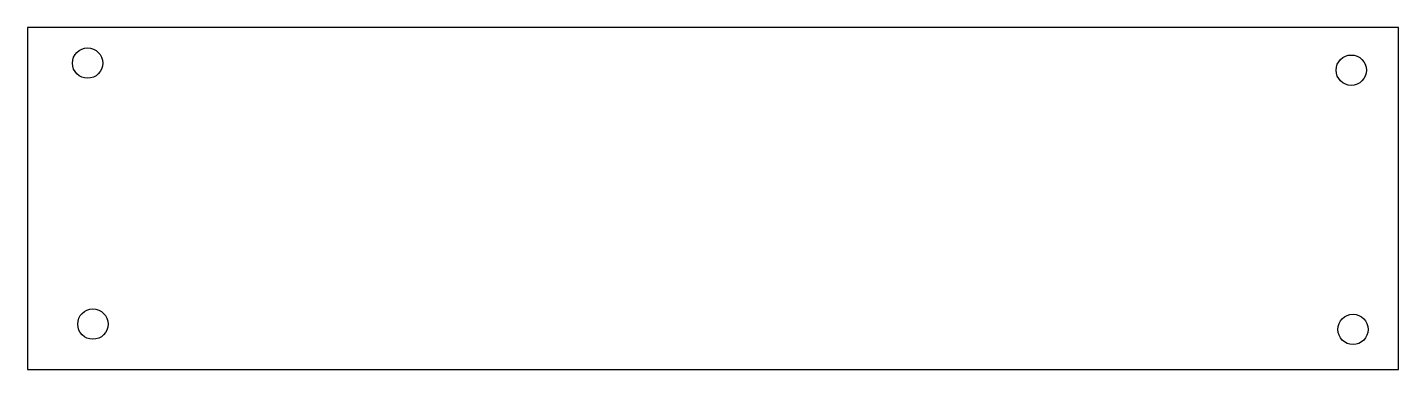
# Model space of a CAD drawing. Header units: millimetres. Extents: x 25 to 220, y 100 to 148.
import ezdxf

# ---------------------------------------------------------------- set-up
doc = ezdxf.new("R2010")
doc.units = ezdxf.units.MM
doc.layers.get('0').update_dxf_attribs({"linetype": 'CONTINUOUS'})

msp = doc.modelspace()

# ---------------------------------------------------------------- linework, layer by layer
msp.add_lwpolyline([(219.714834, 148.058166), (25.214834, 148.058166), (25.214834, 99.558166), (219.714834, 99.558166)], close=True)
for centre in [(33.75, 143), (213, 142), (34.5, 106), (213.25, 105.25)]:
    msp.add_circle(centre, 2.15)

doc.saveas('drawing.dxf')
